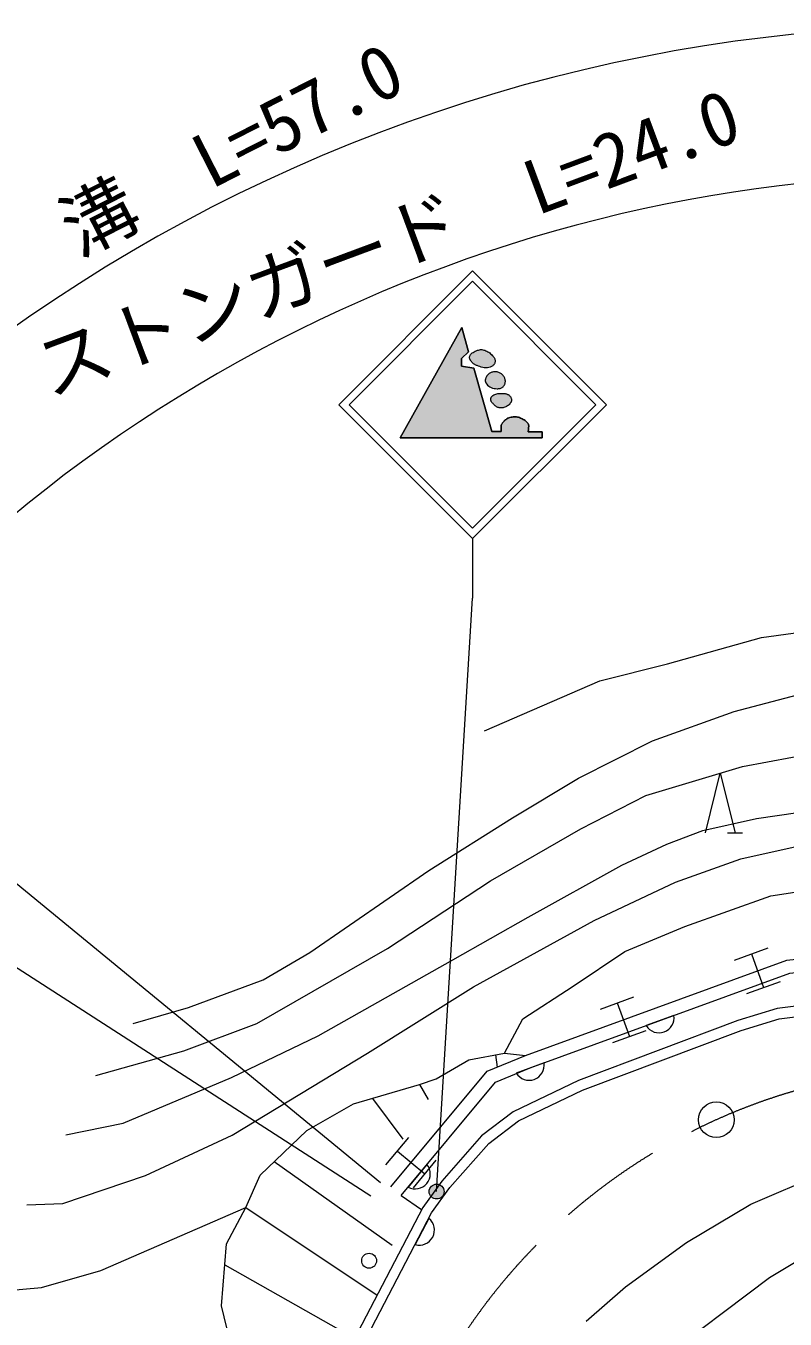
# Model space of a CAD drawing. Units: millimetres, scale not verified. Extents: x 40000 to 680000, y 20000 to 380000.
# Drawn here: x 150042 to 175570, y 298710 to 342168 of the extents above; entities that cross this region are included whole.
import ezdxf
from ezdxf.enums import TextEntityAlignment as Align

# ---------------------------------------------------------------- set-up
doc = ezdxf.new("R2010")
doc.units = ezdxf.units.MM
doc.header["$LTSCALE"] = 1000
doc.linetypes.add('CHAIN', pattern=[18.5, 12, -1.5, 3.5, -1.5])
for name, color, linetype, lineweight in [('M-BGD', 7, 'Continuous', 13), ('M-BMK', 2, 'CHAIN', 13), ('M-BMK-SRVR', 3, 'Continuous', 13), ('M-STR-HTXT', 7, 'Continuous', 13), ('M-STR-STRC', 7, 'Continuous', 13)]:
    doc.layers.add(name, color=color, linetype=linetype, lineweight=lineweight)
doc.styles.add('ＭＳ ゴシック', font='')
doc.styles.get('ＭＳ ゴシック').set_extended_font_data('MS Gothic')

msp = doc.modelspace()

# ---------------------------------------------------------------- hatches: boundary and pattern name
at = {"layer": 'M-STR-HTXT'}
msp.add_hatch(color=256, dxfattribs=at).paths.add_polyline_path([(164072, 303118, -1), (163633, 302878, -1)])
at = {"layer": 'M-STR-STRC'}
for points in [[(166935, 328551), (166935, 328561), (166936, 328571), (166936, 328581), (166937, 328591), (166937, 328601), (166938, 328611), (166939, 328621), (166940, 328636), (166942, 328651), (166944, 328666), (166946, 328681), (166948, 328696), (166948, 328711), (166949, 328726), (166948, 328740), (166946, 328754), (166944, 328768), (166938, 328784), (166931, 328799), (166922, 328814), (166911, 328828), (166899, 328841), (166886, 328855), (166873, 328867), (166858, 328879), (166843, 328891), (166828, 328902), (166797, 328924), (166766, 328943), (166734, 328961), (166702, 328977), (166669, 328991), (166636, 329004), (166603, 329014), (166569, 329021), (166534, 329027), (166499, 329030), (166463, 329031), (166426, 329029), (166390, 329024), (166354, 329017), (166318, 329008), (166283, 328996), (166250, 328981), (166218, 328964), (166187, 328945), (166159, 328924), (166142, 328909), (166126, 328894), (166111, 328877), (166097, 328861), (166083, 328843), (166070, 328826), (166057, 328807), (166044, 328789), (166031, 328770), (166019, 328752), (166019, 328542), (165709, 328542), (165103, 330671), (164684, 330736), (164684, 330988), (164929, 331219), (164699, 332027), (162625, 328326), (167397, 328326), (167397, 328521), (166935, 328521), (166935, 328537)], [(165756, 331059), (165740, 331078), (165723, 331096), (165695, 331125), (165666, 331152), (165637, 331177), (165606, 331199), (165575, 331220), (165543, 331237), (165510, 331253), (165476, 331266), (165441, 331276), (165406, 331284), (165369, 331288), (165332, 331288), (165295, 331283), (165259, 331276), (165223, 331265), (165187, 331251), (165151, 331235), (165116, 331216), (165080, 331197), (165045, 331176), (165026, 331162), (165010, 331146), (164996, 331127), (164984, 331107), (164975, 331086), (164968, 331064), (164963, 331042), (164961, 331020), (164962, 331000), (164966, 330981), (164968, 330972), (164972, 330963), (164976, 330954), (164981, 330946), (164987, 330937), (164993, 330928), (165000, 330919), (165007, 330909), (165015, 330899), (165023, 330887), (165041, 330863), (165059, 330843), (165077, 330825), (165095, 330810), (165114, 330797), (165132, 330785), (165151, 330775), (165170, 330766), (165190, 330758), (165211, 330750), (165256, 330733), (165304, 330717), (165354, 330702), (165404, 330689), (165456, 330680), (165507, 330676), (165558, 330677), (165608, 330684), (165656, 330698), (165701, 330721), (165720, 330734), (165738, 330748), (165755, 330763), (165771, 330780), (165785, 330797), (165797, 330816), (165807, 330835), (165815, 330854), (165821, 330874), (165824, 330894), (165824, 330916), (165821, 330937), (165815, 330958), (165807, 330979), (165797, 330999), (165784, 331019), (165771, 331039)], [(166157, 330284), (166150, 330309), (166142, 330333), (166131, 330356), (166118, 330379), (166104, 330401), (166088, 330421), (166070, 330440), (166052, 330458), (166031, 330474), (166009, 330489), (165987, 330502), (165963, 330513), (165939, 330523), (165914, 330531), (165888, 330537), (165862, 330541), (165836, 330543), (165810, 330543), (165785, 330541), (165760, 330538), (165735, 330533), (165711, 330527), (165688, 330518), (165665, 330509), (165643, 330497), (165622, 330484), (165603, 330470), (165584, 330454), (165573, 330442), (165562, 330430), (165551, 330417), (165542, 330403), (165533, 330389), (165525, 330375), (165517, 330360), (165511, 330344), (165505, 330328), (165499, 330312), (165496, 330302), (165494, 330292), (165492, 330281), (165490, 330271), (165489, 330261), (165489, 330250), (165489, 330240), (165490, 330230), (165491, 330220), (165494, 330210), (165511, 330168), (165535, 330130), (165566, 330095), (165603, 330065), (165644, 330039), (165688, 330017), (165736, 329999), (165786, 329987), (165836, 329979), (165887, 329976), (165912, 329976), (165937, 329978), (165962, 329981), (165986, 329986), (166008, 329992), (166030, 330001), (166051, 330012), (166070, 330024), (166087, 330039), (166103, 330057), (166114, 330072), (166124, 330088), (166133, 330105), (166142, 330122), (166148, 330140), (166154, 330158), (166158, 330176), (166161, 330195), (166163, 330214), (166163, 330233), (166161, 330259)], [(166360, 329542), (166365, 329556), (166368, 329571), (166371, 329586), (166371, 329601), (166370, 329620), (166366, 329638), (166361, 329656), (166353, 329674), (166344, 329691), (166333, 329708), (166321, 329724), (166308, 329738), (166294, 329752), (166279, 329764), (166260, 329776), (166240, 329786), (166220, 329795), (166199, 329802), (166177, 329807), (166155, 329811), (166132, 329814), (166109, 329816), (166085, 329817), (166061, 329819), (166022, 329819), (165984, 329819), (165946, 329816), (165909, 329811), (165873, 329804), (165838, 329794), (165804, 329781), (165773, 329765), (165743, 329746), (165715, 329724), (165705, 329713), (165696, 329701), (165689, 329687), (165683, 329672), (165679, 329657), (165676, 329641), (165674, 329626), (165674, 329610), (165675, 329595), (165677, 329580), (165682, 329563), (165689, 329546), (165698, 329531), (165708, 329516), (165720, 329502), (165733, 329488), (165748, 329474), (165764, 329459), (165781, 329443), (165798, 329425), (165821, 329404), (165843, 329386), (165865, 329371), (165888, 329358), (165910, 329348), (165933, 329341), (165955, 329335), (165978, 329332), (166002, 329330), (166025, 329331), (166056, 329333), (166086, 329338), (166117, 329345), (166147, 329355), (166177, 329367), (166206, 329381), (166234, 329398), (166261, 329416), (166286, 329438), (166309, 329461), (166319, 329473), (166329, 329486), (166338, 329500), (166346, 329513), (166354, 329527)]]:
    msp.add_hatch(color=256, dxfattribs=at).paths.add_polyline_path(points)

# ---------------------------------------------------------------- linework, layer by layer
at = {"layer": 'M-BGD'}
for p, q in [((173637, 315051), (174137, 315051)), ((173871, 310776), (174999, 311187)), ((174435, 310982), (174847, 309854)), ((174283, 309649), (175410, 310060)), ((169361, 309130), (170488, 309541)), ((169925, 309335), (170336, 308208)), ((171829, 308913), (170898, 308573)), ((169773, 308002), (170900, 308414)), ((165829, 307587), (165892, 307182)), ((167463, 307319), (166532, 306979)), ((163276, 306595), (163567, 306089)), ((161702, 306129), (162713, 304763)), ((162149, 303896), (162918, 304817)), ((162533, 304357), (163455, 303588)), ((158389, 304004), (162354, 301201)), ((163527, 303909), (162893, 303148)), ((163070, 303127), (163839, 304049)), ((162657, 302866), (163348, 302391)), ((157441, 302458), (161850, 299515)), ((163590, 302096), (163132, 301218)), ((156731, 300537), (160630, 298331))]:
    msp.add_line(p, q, dxfattribs=at)
for points in [[(165461, 318475), (169344, 320155), (171614, 320731), (174775, 321613), (179856, 322315), (182156, 322034), (184969, 321259), (188015, 320462), (189931, 320012), (192440, 320137), (193472, 320429), (194229, 320821), (195407, 321748)], [(150077, 302548), (151290, 302599), (154061, 303541), (156983, 304889), (161532, 307651), (165093, 309873), (169154, 312109), (171889, 313390), (174084, 314180), (177596, 314966), (179896, 314993), (182375, 314877), (186919, 314233), (189030, 313984), (191379, 313868), (193133, 313876), (194974, 314228), (197043, 314829), (198922, 315615), (200840, 316576), (202683, 317818), (203692, 318559), (205029, 320025), (205834, 321160)], [(151382, 304902), (153316, 305292), (156957, 306829), (159874, 308226), (164394, 310781), (166926, 312223), (170078, 313961), (171594, 314674), (172799, 315128), (174602, 315531), (176686, 315837), (181008, 316075), (182439, 315992), (186036, 315498), (189116, 314919), (190524, 314795), (191667, 314924), (193426, 315207), (196049, 316094), (197716, 316774), (199627, 317852), (201214, 318843), (202122, 319714), (203622, 321357)], [(153650, 308643), (155510, 309178), (158018, 310107), (159590, 311027), (163592, 313783), (166400, 315560), (168620, 316883), (171115, 318138), (173851, 319134), (176415, 319800), (179353, 320024), (180938, 320016), (182949, 319803), (186168, 319260), (189403, 318530), (190981, 318213), (192771, 318196), (194098, 318547), (195390, 319215), (197195, 320413), (197952, 321232)], [(152393, 306895), (155356, 307723), (157813, 308648), (162202, 311163), (165660, 313440), (168704, 315187), (170881, 316303), (174141, 317278), (177493, 317907), (182246, 317997), (185013, 317653), (189006, 316915)], [(172887, 315051), (173387, 317051), (173887, 315051)], [(166130, 307642), (166746, 308806), (168447, 309900), (170177, 311059), (172198, 311905), (175087, 312939), (176774, 313194), (178874, 313367), (181473, 313445), (184849, 313172), (187681, 312938), (189370, 312792)], [(162312, 303154), (165557, 307044), (166835, 307569), (175628, 310778), (180242, 311263), (185510, 311499)], [(162657, 302866), (165831, 306670), (166997, 307149), (175730, 310337), (180275, 310814), (185530, 311050)], [(211835, 309351), (184987, 309835), (183133, 309818), (182613, 309824), (178655, 309567), (175297, 309145), (173981, 308742), (168620, 306724), (166424, 305671), (165366, 304870), (164027, 303347), (163386, 302462), (158617, 293313)], [(158928, 293151), (163684, 302278), (164301, 303128), (165605, 304612), (166607, 305370), (168757, 306402), (174094, 308410), (175370, 308802), (178688, 309218), (182622, 309473), (183133, 309468), (184983, 309485), (211842, 308701)], [(158617, 293313), (158003, 295116), (157273, 296481), (156620, 299153), (156788, 301238), (157441, 302458), (157916, 303552), (159488, 305053), (161061, 305940), (163276, 306595), (163839, 306784), (164930, 307422), (166130, 307642), (166835, 307569)], [(169514, 274329), (166274, 274273), (162844, 275001), (160942, 275958), (159898, 276828), (159461, 277548), (159326, 278555), (159479, 279771), (160023, 281080), (165052, 290096), (166234, 292022), (167965, 294042), (171263, 297265), (175045, 300105), (182472, 304562)], [(168881, 298642), (170204, 299794), (172253, 301283), (174415, 302572), (176831, 303603), (179326, 304256), (182266, 304568), (184933, 304489), (188329, 304170), (195102, 303594), (227130, 300714)], [(148798, 299615), (150572, 299775), (152568, 300339), (157441, 302458)]]:
    msp.add_lwpolyline(points, dxfattribs=at)
msp.add_circle((161583, 300672), 250, dxfattribs=at)
for centre, start, end in [((171330, 308835), 211.2245, 8.8827), ((166964, 307241), 211.2245, 8.8827), ((163135, 303591), 241.3349, 38.9931), ((163274, 301702), 253.6429, 51.3011)]:
    msp.add_arc(centre, 505, start, end, dxfattribs=at)
at = {"layer": 'M-BMK'}
msp.add_arc((181458, 287168), 20000, 82.4897, 153.8548, dxfattribs=at)
at = {"layer": 'M-BMK-SRVR'}
msp.add_circle((173256, 305409), 600, dxfattribs=at)
at = {"layer": 'M-STR-HTXT'}
for p, q in [((163852, 302998), (165060, 322937)), ((161964, 303291), (142101, 319600)), ((161638, 302840), (139957, 316807))]:
    msp.add_line(p, q, dxfattribs=at)
msp.add_circle((163852, 302998), 250, dxfattribs=at)
for radius, start, end in [(54990, 83.6153, 152.9956), (49990, 83.5312, 140.5153)]:
    msp.add_arc((181456, 287178), radius, start, end, dxfattribs=at)
at = {"layer": 'M-STR-STRC'}
for p, q in [((160560, 329437), (165060, 333937)), ((169560, 329437), (165060, 333937)), ((160914, 329437), (165060, 333584)), ((169207, 329437), (165060, 333584)), ((162625, 328326), (164699, 332027)), ((164699, 332027), (164929, 331219)), ((164929, 331219), (164684, 330988)), ((164684, 330988), (164684, 330736)), ((164684, 330736), (165103, 330671)), ((165103, 330671), (165709, 328542)), ((160560, 329437), (165060, 324937)), ((160914, 329437), (165060, 325290)), ((165060, 325290), (169207, 329437)), ((165060, 324937), (169560, 329437)), ((166019, 328542), (166019, 328752)), ((167397, 328326), (162625, 328326)), ((165709, 328542), (166019, 328542)), ((166935, 328521), (167397, 328521)), ((167397, 328521), (167397, 328326)), ((165060, 324937), (165060, 322937))]:
    msp.add_line(p, q, dxfattribs=at)
for points in [[(162625, 328326), (167397, 328326), (167397, 328521), (166935, 328521), (166935, 328531), (166935, 328541), (166935, 328551), (166935, 328561), (166936, 328571), (166936, 328581), (166937, 328591), (166937, 328601), (166938, 328611), (166939, 328621), (166940, 328636), (166942, 328651), (166944, 328666), (166946, 328681), (166948, 328696), (166948, 328711), (166949, 328726), (166948, 328740), (166946, 328754), (166944, 328768), (166938, 328784), (166931, 328799), (166922, 328814), (166911, 328828), (166899, 328841), (166886, 328855), (166873, 328867), (166858, 328879), (166843, 328891), (166828, 328902), (166797, 328924), (166766, 328943), (166734, 328961), (166702, 328977), (166669, 328991), (166636, 329004), (166603, 329014), (166569, 329021), (166534, 329027), (166499, 329030), (166463, 329031), (166426, 329029), (166390, 329024), (166354, 329017), (166318, 329008), (166283, 328996), (166250, 328981), (166218, 328964), (166187, 328945), (166159, 328924), (166142, 328909), (166126, 328894), (166111, 328877), (166097, 328861), (166083, 328843), (166070, 328826), (166057, 328807), (166044, 328789), (166031, 328770), (166019, 328752), (166019, 328542), (165709, 328542), (165103, 330671), (164684, 330736), (164684, 330988), (164929, 331219), (164699, 332027)], [(164966, 330981), (164962, 331000), (164961, 331020), (164963, 331042), (164968, 331064), (164975, 331086), (164984, 331107), (164996, 331127), (165010, 331146), (165026, 331162), (165045, 331176), (165080, 331197), (165116, 331216), (165151, 331235), (165187, 331251), (165223, 331265), (165259, 331276), (165295, 331283), (165332, 331288), (165369, 331288), (165406, 331284), (165441, 331276), (165476, 331266), (165510, 331253), (165543, 331237), (165575, 331220), (165606, 331199), (165637, 331177), (165666, 331152), (165695, 331125), (165723, 331096), (165740, 331078), (165756, 331059), (165771, 331039), (165784, 331019), (165797, 330999), (165807, 330979), (165815, 330958), (165821, 330937), (165824, 330916), (165824, 330894), (165821, 330874), (165815, 330854), (165807, 330835), (165797, 330816), (165785, 330797), (165771, 330780), (165755, 330763), (165738, 330748), (165720, 330734), (165701, 330721), (165656, 330698), (165608, 330684), (165558, 330677), (165507, 330676), (165456, 330680), (165404, 330689), (165354, 330702), (165304, 330717), (165256, 330733), (165211, 330750), (165190, 330758), (165170, 330766), (165151, 330775), (165132, 330785), (165114, 330797), (165095, 330810), (165077, 330825), (165059, 330843), (165041, 330863), (165023, 330887), (165015, 330899), (165007, 330909), (165000, 330919), (164993, 330928), (164987, 330937), (164981, 330946), (164976, 330954), (164972, 330963), (164968, 330972)], [(164966, 330981), (164962, 331000), (164961, 331020), (164963, 331042), (164968, 331064), (164975, 331086), (164984, 331107), (164996, 331127), (165010, 331146), (165026, 331162), (165045, 331176), (165080, 331197), (165116, 331216), (165151, 331235), (165187, 331251), (165223, 331265), (165259, 331276), (165295, 331283), (165332, 331288), (165369, 331288), (165406, 331284), (165441, 331276), (165476, 331266), (165510, 331253), (165543, 331237), (165575, 331220), (165606, 331199), (165637, 331177), (165666, 331152), (165695, 331125), (165723, 331096), (165740, 331078), (165756, 331059), (165771, 331039), (165784, 331019), (165797, 330999), (165807, 330979), (165815, 330958), (165821, 330937), (165824, 330916), (165824, 330894), (165821, 330874), (165815, 330854), (165807, 330835), (165797, 330816), (165785, 330797), (165771, 330780), (165755, 330763), (165738, 330748), (165720, 330734), (165701, 330721), (165656, 330698), (165608, 330684), (165558, 330677), (165507, 330676), (165456, 330680), (165404, 330689), (165354, 330702), (165304, 330717), (165256, 330733), (165211, 330750), (165190, 330758), (165170, 330766), (165151, 330775), (165132, 330785), (165114, 330797), (165095, 330810), (165077, 330825), (165059, 330843), (165041, 330863), (165023, 330887), (165015, 330899), (165007, 330909), (165000, 330919), (164993, 330928), (164987, 330937), (164981, 330946), (164976, 330954), (164972, 330963), (164968, 330972)], [(165887, 329976), (165912, 329976), (165937, 329978), (165962, 329981), (165986, 329986), (166008, 329992), (166030, 330001), (166051, 330012), (166070, 330024), (166087, 330039), (166103, 330057), (166114, 330072), (166124, 330088), (166133, 330105), (166142, 330122), (166148, 330140), (166154, 330158), (166158, 330176), (166161, 330195), (166163, 330214), (166163, 330233), (166161, 330259), (166157, 330284), (166150, 330309), (166142, 330333), (166131, 330356), (166118, 330379), (166104, 330401), (166088, 330421), (166070, 330440), (166052, 330458), (166031, 330474), (166009, 330489), (165987, 330502), (165963, 330513), (165939, 330523), (165914, 330531), (165888, 330537), (165862, 330541), (165836, 330543), (165810, 330543), (165785, 330541), (165760, 330538), (165735, 330533), (165711, 330527), (165688, 330518), (165665, 330509), (165643, 330497), (165622, 330484), (165603, 330470), (165584, 330454), (165573, 330442), (165562, 330430), (165551, 330417), (165542, 330403), (165533, 330389), (165525, 330375), (165517, 330360), (165511, 330344), (165505, 330328), (165499, 330312), (165496, 330302), (165494, 330292), (165492, 330281), (165490, 330271), (165489, 330261), (165489, 330250), (165489, 330240), (165490, 330230), (165491, 330220), (165494, 330210), (165511, 330168), (165535, 330130), (165566, 330095), (165603, 330065), (165644, 330039), (165688, 330017), (165736, 329999), (165786, 329987), (165836, 329979)], [(165887, 329976), (165912, 329976), (165937, 329978), (165962, 329981), (165986, 329986), (166008, 329992), (166030, 330001), (166051, 330012), (166070, 330024), (166087, 330039), (166103, 330057), (166114, 330072), (166124, 330088), (166133, 330105), (166142, 330122), (166148, 330140), (166154, 330158), (166158, 330176), (166161, 330195), (166163, 330214), (166163, 330233), (166161, 330259), (166157, 330284), (166150, 330309), (166142, 330333), (166131, 330356), (166118, 330379), (166104, 330401), (166088, 330421), (166070, 330440), (166052, 330458), (166031, 330474), (166009, 330489), (165987, 330502), (165963, 330513), (165939, 330523), (165914, 330531), (165888, 330537), (165862, 330541), (165836, 330543), (165810, 330543), (165785, 330541), (165760, 330538), (165735, 330533), (165711, 330527), (165688, 330518), (165665, 330509), (165643, 330497), (165622, 330484), (165603, 330470), (165584, 330454), (165573, 330442), (165562, 330430), (165551, 330417), (165542, 330403), (165533, 330389), (165525, 330375), (165517, 330360), (165511, 330344), (165505, 330328), (165499, 330312), (165496, 330302), (165494, 330292), (165492, 330281), (165490, 330271), (165489, 330261), (165489, 330250), (165489, 330240), (165490, 330230), (165491, 330220), (165494, 330210), (165511, 330168), (165535, 330130), (165566, 330095), (165603, 330065), (165644, 330039), (165688, 330017), (165736, 329999), (165786, 329987), (165836, 329979)], [(165677, 329580), (165675, 329595), (165674, 329610), (165674, 329626), (165676, 329641), (165679, 329657), (165683, 329672), (165689, 329687), (165696, 329701), (165705, 329713), (165715, 329724), (165743, 329746), (165773, 329765), (165804, 329781), (165838, 329794), (165873, 329804), (165909, 329811), (165946, 329816), (165984, 329819), (166022, 329819), (166061, 329819), (166085, 329817), (166109, 329816), (166132, 329814), (166155, 329811), (166177, 329807), (166199, 329802), (166220, 329795), (166240, 329786), (166260, 329776), (166279, 329764), (166294, 329752), (166308, 329738), (166321, 329724), (166333, 329708), (166344, 329691), (166353, 329674), (166361, 329656), (166366, 329638), (166370, 329620), (166371, 329601), (166371, 329586), (166368, 329571), (166365, 329556), (166360, 329542), (166354, 329527), (166346, 329513), (166338, 329500), (166329, 329486), (166319, 329473), (166309, 329461), (166286, 329438), (166261, 329416), (166234, 329398), (166206, 329381), (166177, 329367), (166147, 329355), (166117, 329345), (166086, 329338), (166056, 329333), (166025, 329331), (166002, 329330), (165978, 329332), (165955, 329335), (165933, 329341), (165910, 329348), (165888, 329358), (165865, 329371), (165843, 329386), (165821, 329404), (165798, 329425), (165781, 329443), (165764, 329459), (165748, 329474), (165733, 329488), (165720, 329502), (165708, 329516), (165698, 329531), (165689, 329546), (165682, 329563)], [(165677, 329580), (165675, 329595), (165674, 329610), (165674, 329626), (165676, 329641), (165679, 329657), (165683, 329672), (165689, 329687), (165696, 329701), (165705, 329713), (165715, 329724), (165743, 329746), (165773, 329765), (165804, 329781), (165838, 329794), (165873, 329804), (165909, 329811), (165946, 329816), (165984, 329819), (166022, 329819), (166061, 329819), (166085, 329817), (166109, 329816), (166132, 329814), (166155, 329811), (166177, 329807), (166199, 329802), (166220, 329795), (166240, 329786), (166260, 329776), (166279, 329764), (166294, 329752), (166308, 329738), (166321, 329724), (166333, 329708), (166344, 329691), (166353, 329674), (166361, 329656), (166366, 329638), (166370, 329620), (166371, 329601), (166371, 329586), (166368, 329571), (166365, 329556), (166360, 329542), (166354, 329527), (166346, 329513), (166338, 329500), (166329, 329486), (166319, 329473), (166309, 329461), (166286, 329438), (166261, 329416), (166234, 329398), (166206, 329381), (166177, 329367), (166147, 329355), (166117, 329345), (166086, 329338), (166056, 329333), (166025, 329331), (166002, 329330), (165978, 329332), (165955, 329335), (165933, 329341), (165910, 329348), (165888, 329358), (165865, 329371), (165843, 329386), (165821, 329404), (165798, 329425), (165781, 329443), (165764, 329459), (165748, 329474), (165733, 329488), (165720, 329502), (165708, 329516), (165698, 329531), (165689, 329546), (165682, 329563)]]:
    msp.add_lwpolyline(points, close=True, dxfattribs=at)
msp.add_lwpolyline([(166019, 328752), (166031, 328770), (166044, 328789), (166057, 328807), (166070, 328826), (166083, 328843), (166097, 328861), (166111, 328877), (166126, 328894), (166142, 328909), (166159, 328924), (166187, 328945), (166218, 328964), (166250, 328981), (166283, 328996), (166318, 329008), (166354, 329017), (166390, 329024), (166426, 329029), (166463, 329031), (166499, 329030), (166534, 329027), (166569, 329021), (166603, 329014), (166636, 329004), (166669, 328991), (166702, 328977), (166734, 328961), (166766, 328943), (166797, 328924), (166828, 328902), (166843, 328891), (166858, 328879), (166873, 328867), (166886, 328855), (166899, 328841), (166911, 328828), (166922, 328814), (166931, 328799), (166938, 328784), (166944, 328768), (166946, 328754), (166948, 328740), (166949, 328726), (166948, 328711), (166948, 328696), (166946, 328681), (166944, 328666), (166942, 328651), (166940, 328636), (166939, 328621), (166938, 328611), (166937, 328601), (166937, 328591), (166936, 328581), (166936, 328571), (166935, 328561), (166935, 328551), (166935, 328541), (166935, 328531), (166935, 328521)], dxfattribs=at)

# ---------------------------------------------------------------- texts
at = {"layer": 'M-STR-HTXT', "style": 'ＭＳ ゴシック'}
for s, rotation, p in [('側\u3000溝\u3000L=57.0', 27, (155381, 335593)), ('ストンガード\u3000L=24.0', 20.4, (162711, 333521))]:
    msp.add_text(s, height=1833, rotation=rotation, dxfattribs=at).set_placement(p, align=Align.BOTTOM_CENTER)

doc.saveas('drawing.dxf')
